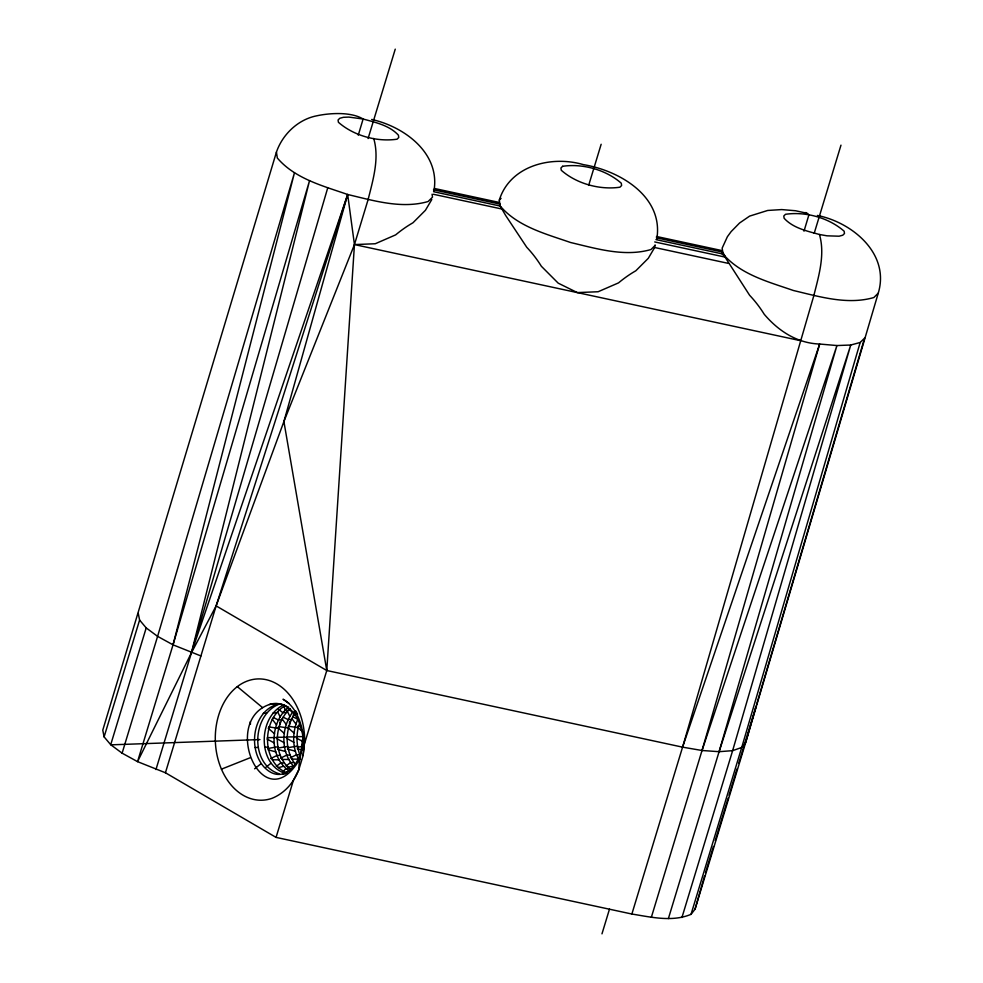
<?xml version="1.0" encoding="UTF-8"?>
<svg xmlns="http://www.w3.org/2000/svg" width="983" height="983" viewBox="0 0 983 983"><rect width="100%" height="100%" fill="white"/><g stroke="black" fill="none" stroke-linecap="round" stroke-linejoin="round"><path stroke-width="1.47" d="M288.99 703.398L283.03 699.22C293.696 705.143 299.262 717.271 301.941 728.686C305.91 742.669 298.709 755.89 298.881 769.591C293.991 782.296 284.751 793.293 271.898 798.368A60.676 44.665 88 0 1 216.027 749.279A60.676 44.665 88 0 1 255.715 679.069A60.676 44.665 88 0 1 304.669 740.396L303.12 755.522L298.857 769.603L293.45 780.195L276.063 837.393L631.872 914.03C651.188 917.139 672.225 922.238 691.024 914.35L695.03 909.226L745.728 742.349L878.249 293.167C890.156 253.86 852.458 222.428 817.389 215.449M434.326 188.453L499.155 202.424L500.187 206.037L505.631 215.412L526.741 247.261A110.342 100.512 65.7 0 1 541.363 266.27L558.184 283.141L577.316 292.59L598.119 291.742L618.516 282.883A110.342 67.274 -59.8 0 1 635.841 270.767L648.301 258.296L654.666 247.507L654.764 245.271M303.096 755.497L304.288 744.5L326.774 670.517L354.445 244.583L347.675 194.499C322.977 185.898 294.9 178.697 277.329 158.017L276.432 152.107C282.502 134.401 298.082 119.447 316.698 115.822C330.411 112.861 351.324 111.792 363.12 119.017C375.445 122.42 389.465 125.382 398.422 135.199L398.766 137.497L397.046 139.205C376.919 142.13 353.733 135.74 338.41 122.285L338.066 119.987L339.786 118.279L343.46 117.296L348.83 117.088L363.12 119.017L358.267 135.175M299.004 760.338C263.026 819.761 220.77 721.313 269.293 704.553A35.535 26.16 88 0 1 301.498 730.271C308.957 751.405 286.987 790.885 264.034 766.998C247.151 748.395 252.975 708.915 279.971 703.693M433.933 191.046C440.556 153.323 404.492 126.733 371.66 119.447M656.791 239.053C663.906 196.453 619.437 170.501 583.349 164.628C551.647 155.265 510.079 165.451 499.29 200.114L500.187 206.025C517.758 226.704 545.848 233.905 570.533 242.494C596.509 248.625 624.463 257.19 650.967 249.535L655.378 245.16M288.597 707.084C269.674 722.161 268.543 756.885 289.125 770.856L285.475 772.835M291.287 770.021C272.61 755.915 273.151 723.857 290.194 708.583M294.777 712.22L292.578 712.294C281.187 727.629 280.524 751.295 293.339 765.966L288.08 767.305M295.674 764.725C284.198 750.299 284.64 728.084 295.207 713.24M292.86 716.828L297.824 719.249C292.381 731.807 292 746.957 298.586 759.146L291.828 759.109M290.243 757.856L296.411 754.821L299.704 754.698C296.436 744.868 295.895 733.932 299.36 724.09M293.217 716.423L293.622 713.437M373.712 138.468C379.585 158.533 372.987 180 368.097 199.647L354.445 244.583L283.903 421.547L216.125 605.884L191.452 652.749L137.546 761.641L173.033 644.836L294.482 172.75L157.599 636.357L122.113 753.175L137.546 761.641L165.427 772.761L276.063 837.393M695.03 909.226L704.639 875.742M631.872 914.03L682.571 747.154L813.826 295.65C818.716 276.002 825.315 254.536 819.441 234.482C807.104 231.079 793.097 228.105 784.139 218.287L783.795 215.99L785.515 214.294C805.642 211.357 828.829 217.747 844.151 231.214L844.495 233.512L842.775 235.207L839.101 236.203L827.035 235.822L819.441 234.482M651.324 917.372L702.022 750.496L819.675 344.038L836.926 345.549L850.737 345.021L860.174 342.477L864.598 338.103L756.603 704.492M668.391 918.564L719.089 751.688L836.926 345.549L702.022 750.496L682.571 747.154L326.774 670.517L216.125 605.884L347.675 194.499C373.638 200.618 401.592 209.182 428.096 201.527L432.52 197.153L432.065 194.204M860.174 342.477L741.723 747.473L691.024 914.35M200.925 655.956L173.033 644.836L309.559 180.577L191.452 652.749L155.953 769.554M327.695 187.986L191.452 652.749L347.675 194.499L283.903 421.547L326.774 670.517M122.113 753.175L110.71 744.721L104.112 736.881L102.773 730.16L276.432 152.107M803.996 231.189L808.849 215.019L807.645 213.422L795.542 210.743L781.718 209.576L767.698 210.46L749.611 216.113L739.572 223.006L731.131 231.607L727.395 236.706L722.161 248.121L723.058 254.019L749.611 295.269A110.342 100.512 65.7 0 1 764.233 314.277C778.352 330.89 797.139 343.288 819.675 344.038L682.571 747.154M104.112 736.881L139.598 620.064L138.259 613.343M110.71 744.721L146.197 627.916L139.598 620.064M165.427 772.761L216.125 605.884M368.084 138.554L395.252 49.15M588.657 185.382L601.154 144.268M814.194 233.327L840.981 145.152M601.977 933.85L609.485 909.14M681.932 917.532L732.63 750.656L850.737 345.021L719.089 751.688L702.022 750.496M705.475 872.83L713.474 846.486M715.255 840.625L728.145 798.184M729.042 795.247L737.041 768.903M738.823 763.054L756.173 705.954L745.728 742.349L741.723 747.473L732.63 750.656L719.089 751.688M301.363 749.464L302.445 739.474M279.061 704.209C251.488 714.985 249.854 764.676 279.086 773.756M284.222 704.651C257.841 716.275 256.846 764.676 285.549 773.523M284.898 705.868C261.515 719.335 261.097 763.238 287.626 773.154M431.807 199.512L425.43 210.288L412.983 222.76A110.342 67.274 -59.8 0 0 395.645 234.876L375.248 243.747L354.445 244.583L800.174 340.597M283.006 771.888L285.721 768.718L289.014 768.595M499.29 200.114L501.06 198.369M878.249 293.167L873.826 297.542C847.321 305.197 819.367 296.62 793.404 290.501C768.706 281.912 740.629 274.699 723.058 254.019L721.448 250.468L656.472 236.473M254.597 768.817L261.134 763.644M265.459 767.612L270.903 763.3M276.309 766.408L280.671 762.955L283.964 762.845M286.078 766.064L290.44 762.611L293.733 762.501M270.706 758.557L276.874 755.509L280.167 755.386M280.474 758.2L286.643 755.165L289.936 755.042M221.445 769.173L250.161 757.746M278.312 767.649L283.571 766.31M268.003 748.456L277.919 746.761M277.771 748.1L287.687 746.416M287.527 747.756L297.456 746.072M297.296 747.412L302.592 746.158M283.006 774.112L285.451 773.695M269.293 704.553C275.437 703.029 282.219 703.324 287.601 706.9M257.558 739.707L258.726 739.609M263.272 713.326L266.565 713.216M273.041 712.982L276.334 712.872M286.102 712.528L282.809 712.638L278.41 709.235M281.58 719.814L278.287 719.937L273.323 717.516M291.349 719.47L288.056 719.593L283.092 717.172M278.619 728.354L268.678 726.904M288.388 728.01L278.447 726.548M298.156 727.653L288.216 726.204M277.378 737.545L267.29 737.655M287.147 737.189L277.059 737.311M296.915 736.845L286.827 736.967M112.197 744.795L259.967 739.572M255.076 747.572L258.382 747.449M264.845 747.227L268.15 747.105M804.598 212.672L806.22 212.635M296.596 736.623L302.027 736.623M282.072 759.454L288.818 759.49M272.303 759.798L279.049 759.834M433.503 189.793L499.733 204.059M656.361 237.8L722.591 252.066L722.1 253.835L725.368 257.153L654.727 241.941M433.552 191.685L500.187 206.037M655.956 239.594L724.09 254.265L723.058 254.019M433.331 194.253L502.51 209.146M654.666 247.507L728.501 263.407M297.984 725.859L300.638 726.486M297.296 748.751L302.567 750.152M287.527 749.095L295.428 751.209M277.759 749.439L285.66 751.553M267.99 749.783L275.891 751.897M303.034 739.72L304.669 740.396M173.033 644.836L157.599 636.357L146.197 627.916M296.325 737.963L303.661 741.981M286.557 738.307L293.892 742.325M276.801 738.651L284.124 742.669M267.032 738.995L274.355 743.025M288.179 708.89L292.578 712.294M237.308 686.625L262.596 707.649M297.468 727.125L302.801 731.831M287.7 727.469L294.101 733.121M277.931 727.813L284.333 733.465M268.162 728.157L274.564 733.81M291.742 718.462L296.067 724.201M281.974 718.806L286.299 724.545M272.205 719.151L276.53 724.901M295.514 710.77L297.616 714.223M299.41 757.156L300.515 759.392M286.766 710.156L289.911 716.533M277.624 711.778L280.143 716.877M724.52 255.224L725.368 257.153M283.694 705.057L285.205 710.316M289.469 721.743L289.592 724.434M279.7 722.087L279.823 724.778M250.321 721.633L250.444 724.262M562.645 166.287L560.924 167.982L561.281 170.28C576.591 183.747 599.79 190.137 619.917 187.212L621.625 185.504L621.281 183.207C605.97 169.752 582.772 163.35 562.645 166.287"/></g></svg>
